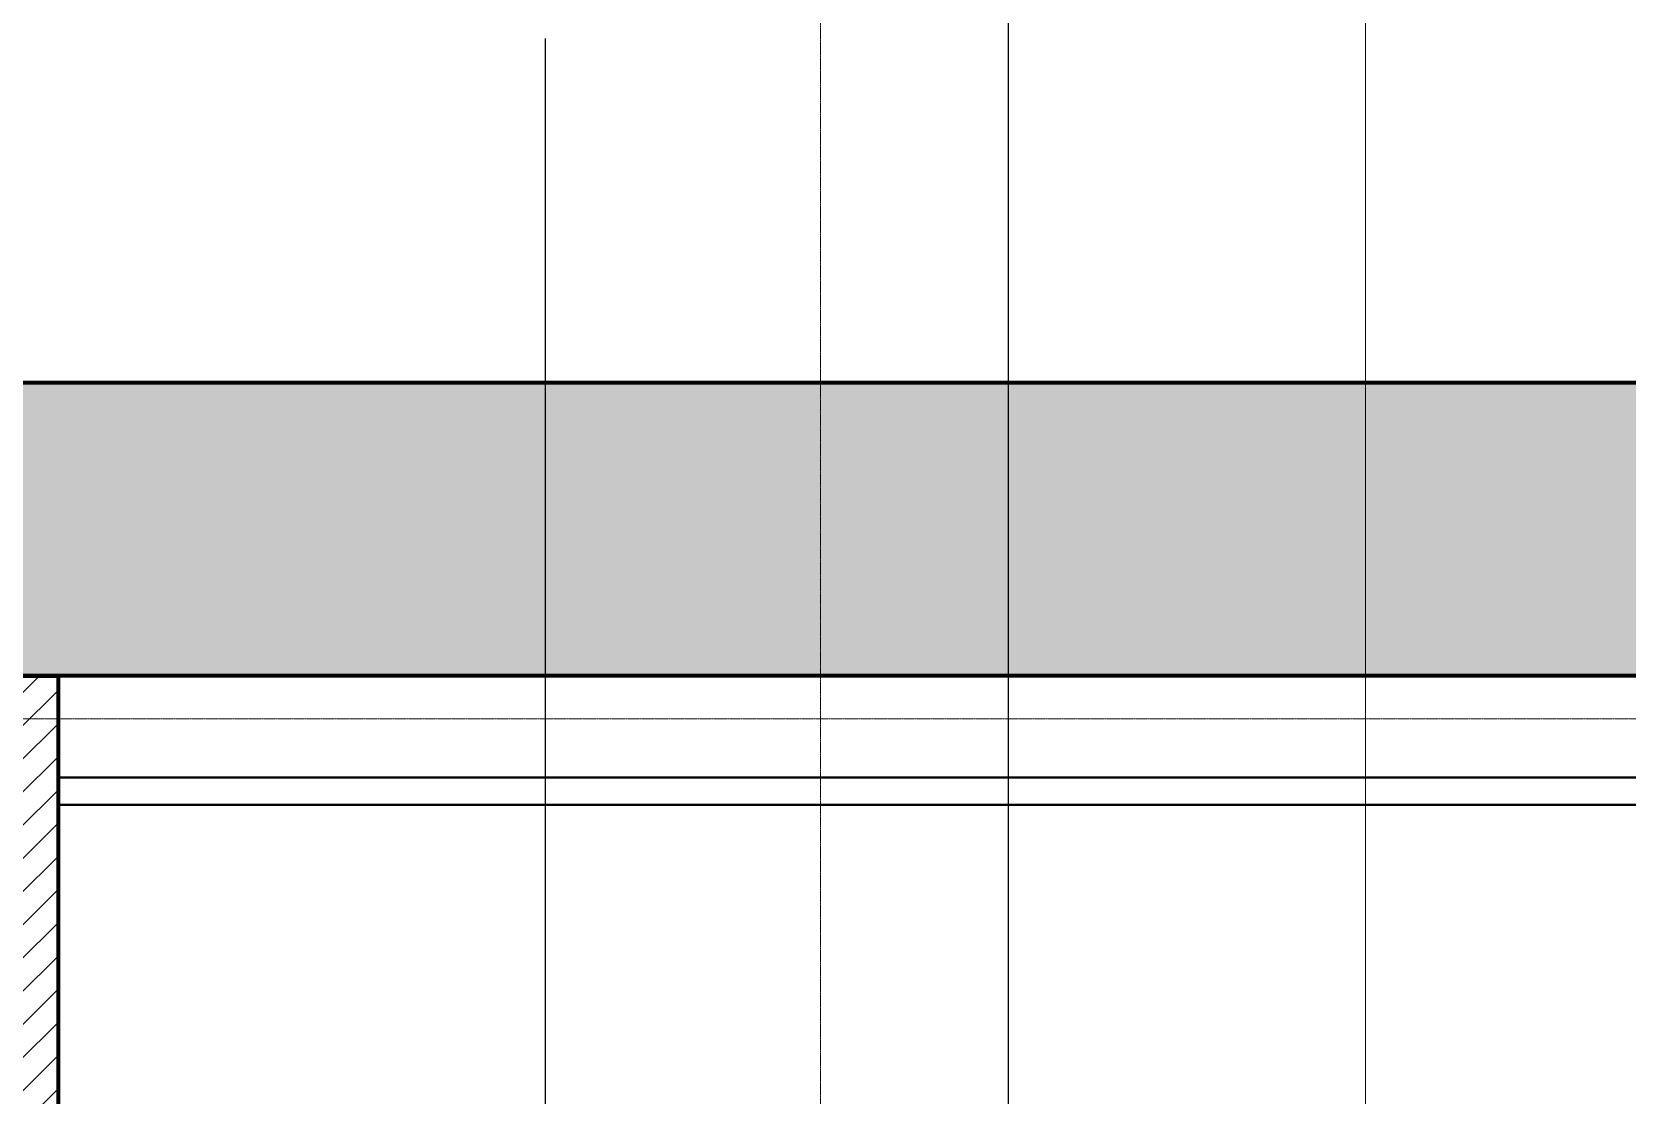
# Model space of a CAD drawing. Header units: millimetres. Extents: x -853432 to -773672, y -18171 to 22484.
# Drawn here: x -828516 to -820357, y 10271 to 15706 of the extents above; entities that cross this region are included whole.
import ezdxf

# ---------------------------------------------------------------- set-up
doc = ezdxf.new("R2010")
doc.units = ezdxf.units.MM
doc.linetypes.add('DPA_Grid _ Level 100', pattern=[10, 5.5, -1.6, 1.3, -1.6])
for name, color, linetype, lineweight in [('A-ROOM-IDEN', 3, 'Continuous', 25), ('A-WALL', 5, 'Continuous', 35), ('A-WALL-PATT', 1, 'Continuous', 35), ('G-ANNO-TEXT', 3, 'Continuous', 9), ('S-GRID', 251, 'Continuous', 9), ('WALL-E', 2, 'Continuous', 35)]:
    doc.layers.add(name, color=color, linetype=linetype, lineweight=lineweight)

# ---------------------------------------------------------------- blocks, each defined once
blk = doc.blocks.new('*U2464')
at = {"layer": 'S-GRID', "linetype": 'DPA_Grid _ Level 100'}
for p, q in [((11400, -21399.8), (11400, 17622.8)), ((57000, 8615), (-16649.5, 8615))]:
    blk.add_line(p, q, dxfattribs=at)

msp = doc.modelspace()

# ---------------------------------------------------------------- hatches: boundary and pattern name
at = {"layer": 'A-WALL-PATT', "lineweight": 9}
h = msp.add_hatch(dxfattribs=at)
h.set_pattern_fill('FP_1', color=256, style=0, pattern_type=2)
h.set_pattern_definition([(50, (0, 0), (728.7365, -63.75582), [76.2, -838.2]), (355, (0, 0), (-140.9716, 764.2276), [60.96, -670.56]), (100.451, (60.7, -5.3), (587.77, 700.46675), [64.76, -712.36]), (46.184, (0, 203.2), (1084.3162, -168.171), [114.3, -1257.3]), (96.636, (90.4, 189.2), (949.6099, 989.7098), [97.14, -1068.54]), (351.184, (0, 203.2), (949.6206, 989.7012), [91.44, -1005.84]), (21, (101.6, 152.4), (606.45787, -409.06057), [76.2, -838.2]), (326, (101.6, 152.4), (247.20834, 736.7529), [60.96, -670.56]), (71.451, (152.14, 118.3), (853.66825, 327.6855), [64.76, -712.36]), (37.5, (0, 0), (12.35469, 338.22012), [33.528, -628.904, 33.528, -647.192, -673.1]), (37.5, (0, 0), (12.35469, 338.22012), [-1343.152, 33.528, -639.572]), (7.5, (0, 0), (267.27887, 400.72213), [33.528, -354.584, 33.528, -613.664, -256.54]), (7.5, (0, 0), (267.27887, 400.72213), [-1035.304, 33.528, -223.012]), (327.5, (-226.57, 0), (542.36333, -22.915345), [33.528, -220.472, 33.528, -758.952, -1051.56]), (327.5, (-226.57, 0), (542.36333, -22.915345), [-1046.48, 33.528, -1018.032]), (317.5, (-328.17, 0), (592.51696, 101.7071), [33.528, -296.672, 33.528, -492.76, -746.76]), (317.5, (-328.17, 0), (592.51696, 101.7071), [-856.488, 33.528, -713.232])])
h.paths.add_polyline_path([(-778775, 12414), (-778775, 13914), (-847407.4, 13914), (-847407.4, 12414), (-783187.4, 12414)])
h = msp.add_hatch(dxfattribs=at)
h.set_pattern_fill('FP_2', color=256, style=0, pattern_type=2)
h.set_pattern_definition([(45, (0, 0), (-84.852814, 84.852814), [])])
h.paths.add_polyline_path([(-828382.4, 6959), (-828382.4, 12414), (-828582.4, 12414), (-828582.4, 6959)])

# ---------------------------------------------------------------- linework, layer by layer
at = {"layer": 'A-ROOM-IDEN'}
for p, q in [((-823520.9, 8308.5), (-823520.9, 18003)), ((-825889.4, 6974), (-825889.4, 15671.8))]:
    msp.add_line(p, q, dxfattribs=at)
at = {"layer": 'A-WALL', "color": 7, "lineweight": 70}
for p, q in [((-847407.4, 13914), (-778775, 13914)), ((-778775, 12414), (-847407.4, 12414)), ((-828582.4, 12414), (-828382.4, 12414)), ((-828382.4, 12414), (-828382.4, 6959))]:
    msp.add_line(p, q, dxfattribs=at)
at = {"layer": 'G-ANNO-TEXT', "color": 10}
msp.add_line((-821694.7, 8405.6), (-821694.7, 17998.6), dxfattribs=at)
at = {"layer": 'WALL-E'}
for p, q in [((-828382.4, 11894), (-783282.4, 11894)), ((-783282.4, 11894), (-828382.4, 11894)), ((-828382.4, 11754), (-783282.4, 11754)), ((-783282.4, 11754), (-828382.4, 11754))]:
    msp.add_line(p, q, dxfattribs=at)

# ---------------------------------------------------------------- block references
msp.add_blockref('*U2464', (-835882.4, 3579))

doc.saveas('drawing.dxf')
